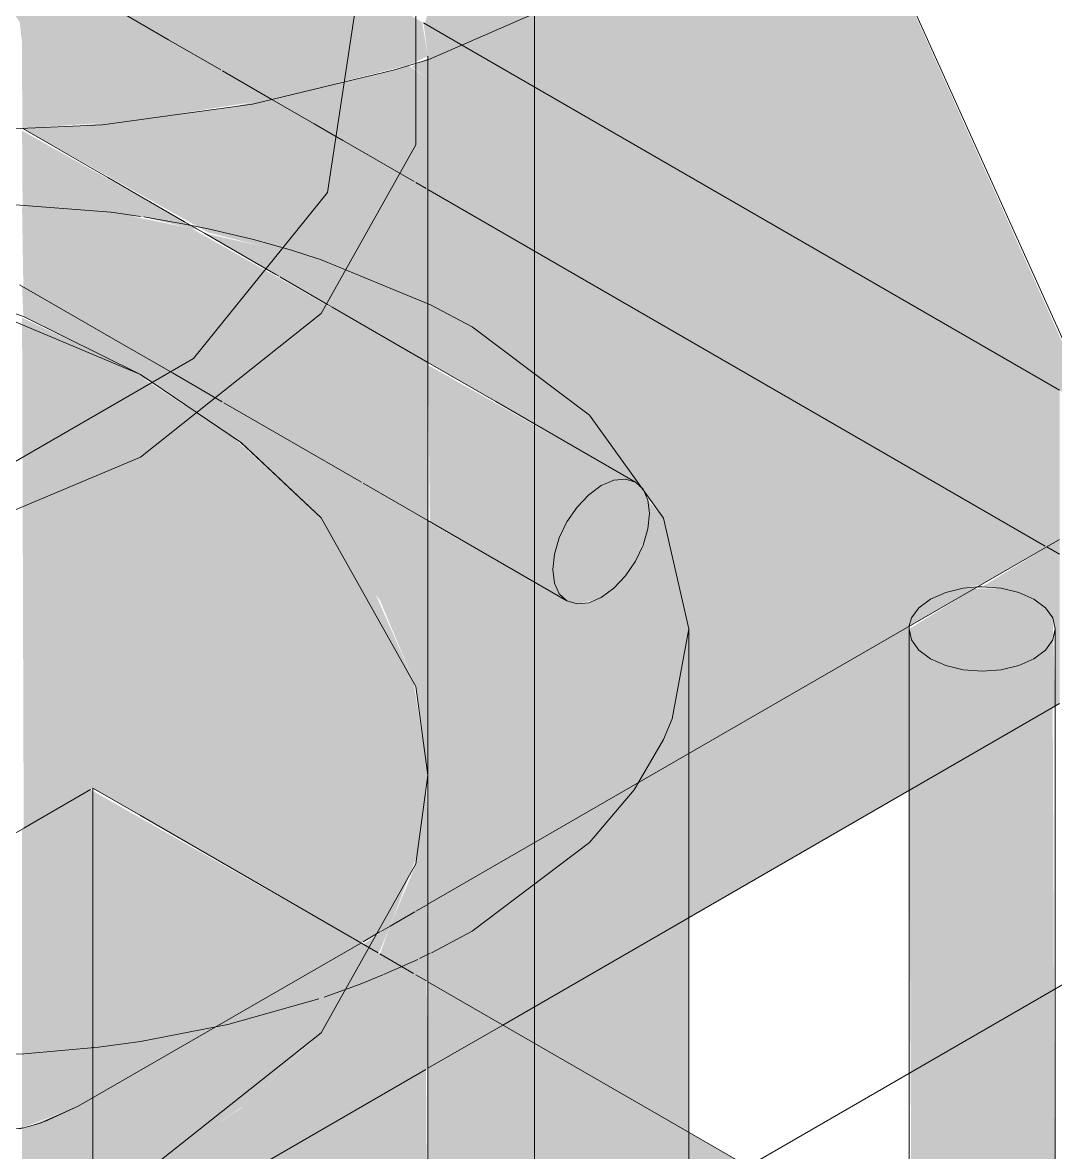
# Model space of a CAD drawing. Header units: millimetres. Extents: x -3207 to 1412, y 342 to 5433.
# Drawn here: x -1280 to -1166.9, y 2128.1 to 2251.8 of the extents above; entities that cross this region are included whole.
import ezdxf

# ---------------------------------------------------------------- set-up
doc = ezdxf.new("R2010")
doc.units = ezdxf.units.MM
doc.layers.add('A-_ANNOTSPNO_A', color=7, linetype='Continuous', lineweight=9)
doc.layers.add('M-_EQPT----_E', color=7, linetype='Continuous', lineweight=9)

# ---------------------------------------------------------------- blocks, each defined once
blk = doc.blocks.new('ВертикальныйМногоступенчатыйЦентробежныйНасос_CDM15-CDM20_CNP - CDM15-4FSWPC-698583-В10 Аксонометрия')
at = {"layer": 'M-_EQPT----_E', "lineweight": 20}
for color, points in [(254, [(-1161.88, 2207.32), (-1162.05, 2207.81), (-1191.9, 2274.19), (-1193.23, 2272.8), (-1202.01, 2264.78), (-1213.5, 2257.29), (-1218.48, 2254.83), (-1195.2, 2228.2), (-1166.39, 2211.56), (-1162.98, 2208.85), (-1162.05, 2207.56)]), (253, [(-1231.71, 2249.27), (-1224.82, 2251.71), (-1218.48, 2254.83), (-1230.73, 2268.85), (-1235.92, 2251.71), (-1235.56, 2251.5)]), (254, [(-1195.2, 2228.2), (-1218.48, 2254.83), (-1224.82, 2251.71), (-1231.71, 2249.27), (-1197.53, 2229.54)]), (145, [(-1237.62, 2247.18), (-1235.56, 2248.13), (-1236.18, 2251.71), (-1237.62, 2247.18)]), (145, [(-1235.56, 2197.29), (-1235.56, 2214.61), (-1261.45, 2229.27), (-1268.54, 2230.72), (-1280.01, 2231.59), (-1279.87, 2222.88), (-1236.31, 2197.73)]), (9, [(-1182.87, 2167.75), (-1166.87, 2176.99), (-1167.15, 2186.63), (-1167.94, 2187.74), (-1169.22, 2188.7), (-1170.87, 2189.43), (-1172.8, 2189.89), (-1175.7, 2189.85), (-1182.87, 2185.43), (-1182.87, 2179.82)]), (253, [(-1182.8, 2185.76), (-1175.43, 2190.01), (-1176.94, 2189.89), (-1178.87, 2189.43), (-1180.53, 2188.7), (-1181.8, 2187.74), (-1182.6, 2186.63)]), (253, [(-1235.56, 2155.3), (-1207.01, 2171.78), (-1207.01, 2176.66), (-1235.56, 2163.62), (-1235.56, 2159.7)]), (9, [(-1227.35, 2142.07), (-1207.01, 2153.81), (-1207.01, 2171.78), (-1235.56, 2155.3), (-1235.56, 2146.81), (-1230.07, 2143.64)]), (143, [(-1236.4, 2163.23), (-1235.56, 2163.62), (-1235.75, 2168)]), (153, [(-1242.91, 2151.05), (-1239.71, 2152.9), (-1236.76, 2160.61), (-1236.4, 2163.23), (-1251.81, 2156.19), (-1245.18, 2152.36)]), (143, [(-1239.71, 2152.9), (-1235.56, 2155.3), (-1235.6, 2163.6), (-1236.4, 2163.23), (-1236.88, 2159.7)]), (253, [(-1235.56, 2146.81), (-1235.66, 2155.24), (-1239.71, 2152.9), (-1240.82, 2149.85), (-1235.71, 2146.9)]), (254, [(-1207.01, 2130.33), (-1207.01, 2153.81), (-1227.35, 2142.07), (-1209.08, 2131.52)]), (8, [(-1241.01, 2149.96), (-1240.82, 2150.23), (-1239.71, 2152.9), (-1242.67, 2150.91), (-1241.48, 2150.23)])]:
    blk.add_hatch(color=color, dxfattribs=at).paths.add_polyline_path(points)
h = blk.add_hatch(color=145, dxfattribs=at)
h.paths.add_polyline_path([(-1279.91, 2240.22), (-1268.16, 2241.04), (-1252.52, 2243.44), (-1237.62, 2247.18), (-1236.14, 2251.83), (-1255.85, 2263.21), (-1273.87, 2260.97), (-1288.86, 2260.36), (-1306.02, 2261.25), (-1320.47, 2263.04), (-1339.83, 2251.7), (-1338.1, 2247.07), (-1334.26, 2246.01), (-1318.61, 2242.53), (-1302.79, 2240.53), (-1296.01, 2240.27), (-1295.72, 2251.97), (-1294.77, 2253.19), (-1293.66, 2254.02), (-1290.73, 2255.06), (-1289.64, 2255.25), (-1286.38, 2255.25), (-1284.57, 2254.89), (-1282.8, 2254.22), (-1281.83, 2253.62), (-1281.05, 2253.01), (-1280.27, 2251.88), (-1280.01, 2249.56), (-1279.99, 2240.27)])
h.paths.add_polyline_path([(-1260.57, 2229.06), (-1280.01, 2239.98), (-1279.95, 2231.59), (-1266.7, 2230.52), (-1260.87, 2229.13)])
h = blk.add_hatch(color=143, dxfattribs=at)
h.paths.add_polyline_path([(-1235.56, 2245.68), (-1235.59, 2247.9), (-1237.36, 2246.99), (-1235.59, 2245.7)])
h.paths.add_polyline_path([(-1235.56, 2247.91), (-1231.71, 2249.27), (-1236.05, 2251.71), (-1235.56, 2248.13)])
h = blk.add_hatch(color=9, dxfattribs=at)
h.paths.add_polyline_path([(-1166.39, 2195.23), (-1195.2, 2228.2), (-1231.71, 2249.27), (-1235.56, 2247.91), (-1235.56, 2245.68), (-1169.67, 2197.62)])
h.paths.add_polyline_path([(-1207.01, 2171.78), (-1182.8, 2185.76), (-1182.6, 2186.63), (-1181.8, 2187.74), (-1180.53, 2188.7), (-1178.87, 2189.43), (-1174.87, 2190.33), (-1166.39, 2195.23), (-1207.01, 2176.66), (-1207.01, 2173.33)])
h = blk.add_hatch(color=143, dxfattribs=at)
h.paths.add_polyline_path([(-1235.56, 2220.64), (-1235.59, 2245.7), (-1237.75, 2247.14), (-1239.21, 2246.62), (-1257.01, 2242.58), (-1273.87, 2240.5), (-1279.85, 2240.18), (-1259.64, 2228.83), (-1246.5, 2225.49), (-1235.97, 2220.82)])
h.paths.add_polyline_path([(-1383.32, 2226.75), (-1381.53, 2227.38), (-1381.53, 2227.79), (-1382.46, 2227.25)])
h.paths.add_polyline_path([(-1371.16, 2229.15), (-1356.84, 2230.85), (-1342.82, 2231.46), (-1324.55, 2230.48), (-1314.89, 2229.19), (-1307.48, 2230.72), (-1296.01, 2231.8), (-1296.01, 2240.22), (-1307.48, 2240.99), (-1323.33, 2243.39), (-1338.27, 2246.79), (-1337.64, 2244.47), (-1370.15, 2229.61)])
h = blk.add_hatch(color=9, dxfattribs=at)
h.paths.add_polyline_path([(-1166.39, 2195.23), (-1166.39, 2211.56), (-1195.2, 2228.2), (-1168.48, 2197.62)])
h.paths.add_polyline_path([(-1207.01, 2176.66), (-1166.39, 2195.23), (-1235.56, 2245.68), (-1235.56, 2220.64), (-1230.73, 2218.5), (-1217.54, 2208.37), (-1209.77, 2197.54), (-1207.01, 2185.43), (-1207.01, 2179.12)])
h = blk.add_hatch(color=8, dxfattribs=at)
h.paths.add_polyline_path([(-1235.56, 2169.41), (-1235.56, 2197.29), (-1280.01, 2222.96), (-1279.87, 2219.62), (-1265.39, 2212.18), (-1256, 2205.81), (-1247.27, 2197.59), (-1240.79, 2188.51), (-1236.88, 2179.12), (-1236.62, 2177.2)])
h.paths.add_polyline_path([(-1235.56, 2214.61), (-1235.56, 2220.64), (-1247.57, 2225.95), (-1260.02, 2228.74), (-1236.06, 2214.9)])
h.paths.add_polyline_path([(-1219.24, 2188.17), (-1217.17, 2188.63), (-1216.59, 2188.88), (-1215.22, 2189.88), (-1213.87, 2191.33), (-1212.84, 2192.84), (-1211.71, 2195.56), (-1211.47, 2196.38), (-1211.29, 2198.07), (-1211.47, 2199.55), (-1212.16, 2200.86), (-1213.94, 2202.13), (-1235.56, 2214.32), (-1235.34, 2197.17), (-1220.34, 2188.51)])
h.paths.add_polyline_path([(-1296.01, 2225.13), (-1296.01, 2231.59), (-1310.76, 2230.18), (-1314.89, 2229.14), (-1307.48, 2227.87), (-1297.74, 2225.54)])
h = blk.add_hatch(color=153, dxfattribs=at)
h.paths.add_polyline_path([(-1315.59, 2142.98), (-1296.01, 2154.28), (-1296.01, 2225.13), (-1311.41, 2228.65), (-1315.67, 2229), (-1329.52, 2225.49), (-1345.29, 2218.5), (-1358.44, 2208.42), (-1366.25, 2197.54), (-1369.01, 2184.39), (-1368.96, 2181.9), (-1318.27, 2144.93)])
h.paths.add_polyline_path([(-1251.81, 2156.19), (-1236.4, 2163.23), (-1235.56, 2169.41), (-1237.17, 2179.82), (-1241.32, 2189.29), (-1247.27, 2197.59), (-1257.01, 2206.51), (-1268.54, 2214.03), (-1280.01, 2219.51), (-1279.83, 2163.63), (-1272.26, 2168), (-1253.63, 2157.24)])
h = blk.add_hatch(color=253, dxfattribs=at)
h.paths.add_polyline_path([(-1235.56, 2163.62), (-1207.01, 2176.66), (-1207.01, 2185.43), (-1209.77, 2197.54), (-1211.47, 2199.55), (-1211.29, 2198.07), (-1211.81, 2195.23), (-1212, 2194.59), (-1213.87, 2191.33), (-1213.94, 2191.23), (-1215.22, 2189.88), (-1217.17, 2188.63), (-1217.96, 2188.3), (-1219.24, 2188.17), (-1221.18, 2189), (-1235.56, 2197.15), (-1235.56, 2168)])
h.paths.add_polyline_path([(-1212.16, 2200.86), (-1217.96, 2208.89), (-1230.73, 2218.5), (-1235.56, 2220.64), (-1235.56, 2214.61), (-1212.44, 2201.13)])
h = blk.add_hatch(color=254, dxfattribs=at)
h.paths.add_polyline_path([(-1207.01, 2153.81), (-1182.87, 2167.75), (-1182.87, 2185.71), (-1207.01, 2171.78), (-1207.01, 2159.7)])
h.paths.add_polyline_path([(-1166.87, 2176.99), (-1166.39, 2177.27), (-1166.39, 2195.23), (-1174.87, 2190.05), (-1172.8, 2189.89), (-1170.87, 2189.43), (-1169.22, 2188.7), (-1167.94, 2187.74), (-1167.15, 2186.63), (-1166.87, 2185.43), (-1166.87, 2177.27)])
h = blk.add_hatch(color=254, dxfattribs=at)
h.paths.add_polyline_path([(-1166.87, 1933.14), (-1167.15, 1947.05), (-1168.33, 1946.68), (-1180.53, 1947.89), (-1180.53, 1941.03), (-1166.88, 1933.15)])
h.paths.add_polyline_path([(-1166.87, 2113.06), (-1167.15, 2176.83), (-1180.53, 2169.1), (-1180.53, 2117.34), (-1175.83, 2116.87), (-1167.07, 2113.15)])
h = blk.add_hatch(color=254, dxfattribs=at)
h.paths.add_polyline_path([(-1180.53, 1941.03), (-1180.66, 1947.91), (-1182.87, 1948.08), (-1182.6, 1942.22), (-1180.63, 1941.08)])
h.paths.add_polyline_path([(-1180.53, 2117.34), (-1180.53, 2169.1), (-1182.87, 2167.75), (-1182.6, 2117.54), (-1181.48, 2117.43)])
at = {"layer": 'M-_EQPT----_E', "color": 9, "lineweight": 20}
for p, q in [((-1191.84, 2274.28), (-1161.18, 2206.31)), ((-1212.84, 2201.5), (-1228.14, 2210.33)), ((-1234.71, 2196.8), (-1220.34, 2188.51)), ((-1235.56, 2155.3), (-1166.39, 2195.23)), ((-1166.39, 2195.23), (-1235.56, 2155.3)), ((-1166.39, 2177.27), (-1227.35, 2142.07)), ((-1166.87, 1924.7), (-1166.87, 2176.99)), ((-1182.87, 2167.75), (-1182.87, 1924.7)), ((-1207.01, 2130.33), (-1207.01, 2153.81))]:
    blk.add_line(p, q, dxfattribs=at)
at = {"layer": 'M-_EQPT----_E', "color": 155, "lineweight": 20}
for p, q in [((-1271.13, 2254.07), (-1263.96, 2249.93)), ((-1263.96, 2249.93), (-1258.23, 2246.62)), ((-1258.07, 2246.53), (-1252.65, 2243.4)), ((-1270.29, 2231.06), (-1284.37, 2232.15)), ((-1267.05, 2230.6), (-1270.24, 2231.06)), ((-1262, 2229.72), (-1266.69, 2230.55)), ((-1260.37, 2229.39), (-1262, 2229.72)), ((-1273.87, 2133.18), (-1242.91, 2151.05)), ((-1242.91, 2151.05), (-1273.87, 2133.18)), ((-1246.94, 2145.12), (-1242.98, 2146.56)), ((-1257.49, 2142.12), (-1247.51, 2144.93)), ((-1267.04, 2140.26), (-1257.49, 2142.12)), ((-1271.63, 2139.64), (-1267.05, 2140.26)), ((-1279.74, 2138.92), (-1271.63, 2139.64)), ((-1278.01, 2131.34), (-1273.87, 2133.18)), ((-1273.87, 2133.18), (-1277.52, 2131.51)), ((-1279.81, 2130.81), (-1278.04, 2131.33)), ((-1277.81, 2131.41), (-1279.55, 2130.88)), ((-1280.28, 2130.69), (-1279.81, 2130.81))]:
    blk.add_line(p, q, dxfattribs=at)
at = {"layer": 'M-_EQPT----_E', "color": 8, "lineweight": 20}
for p, q in [((-1231.71, 2249.27), (-1236.06, 2251.78)), ((-1236.06, 2251.78), (-1231.71, 2249.27)), ((-1235.46, 2247.78), (-1239.21, 2246.62)), ((-1239.21, 2246.62), (-1254.79, 2242.89)), ((-1254.79, 2242.89), (-1271.19, 2240.62)), ((-1271.19, 2240.62), (-1288.01, 2239.85)), ((-1270.63, 2234.86), (-1279.91, 2240.22)), ((-1262.22, 2230.01), (-1270.62, 2234.86)), ((-1254.8, 2225.72), (-1260.02, 2228.74)), ((-1251.88, 2224.04), (-1252.21, 2224.23)), ((-1246.55, 2220.96), (-1251.78, 2223.98)), ((-1278.05, 2221.83), (-1269.27, 2216.76)), ((-1235.56, 2214.61), (-1246.05, 2220.67)), ((-1263.54, 2213.45), (-1258.08, 2210.3)), ((-1250.7, 2206.04), (-1242.84, 2201.5)), ((-1242.67, 2201.4), (-1235.56, 2197.29)), ((-1242.67, 2151.19), (-1240.82, 2152.26)), ((-1240.82, 2152.26), (-1242.67, 2151.19)), ((-1240.73, 2152.31), (-1239.71, 2152.9)), ((-1239.71, 2152.9), (-1240.73, 2152.31)), ((-1227.35, 2142.07), (-1235.56, 2137.33)), ((-1207.01, 2038.76), (-1207.01, 2130.33))]:
    blk.add_line(p, q, dxfattribs=at)
at = {"layer": 'M-_EQPT----_E', "color": 253, "lineweight": 20}
for p, q in [((-1166.39, 2211.56), (-1231.71, 2249.27)), ((-1231.71, 2249.27), (-1166.39, 2211.56)), ((-1228.14, 2210.33), (-1235.56, 2214.61)), ((-1235.56, 2197.29), (-1234.71, 2196.8)), ((-1167.8, 2194.41), (-1166.39, 2193.6)), ((-1174.87, 2190.05), (-1175.44, 2190.04)), ((-1172.8, 2189.89), (-1174.87, 2190.05)), ((-1170.87, 2189.43), (-1172.8, 2189.89)), ((-1169.22, 2188.7), (-1170.87, 2189.43)), ((-1167.94, 2187.74), (-1169.22, 2188.7)), ((-1167.15, 2186.63), (-1167.94, 2187.74)), ((-1182.85, 2185.76), (-1182.87, 2185.43)), ((-1166.87, 2185.43), (-1167.15, 2186.63)), ((-1207.01, 2177.21), (-1207.01, 2185.43)), ((-1182.87, 2185.43), (-1182.87, 2167.75)), ((-1182.87, 2185.43), (-1182.6, 2184.24)), ((-1167.15, 2184.24), (-1166.87, 2185.43)), ((-1166.87, 2176.99), (-1166.87, 2185.43)), ((-1182.6, 2184.24), (-1181.8, 2183.12)), ((-1181.8, 2183.12), (-1180.53, 2182.17)), ((-1169.22, 2182.17), (-1167.94, 2183.12)), ((-1167.94, 2183.12), (-1167.15, 2184.24)), ((-1180.53, 2182.17), (-1178.87, 2181.43)), ((-1170.87, 2181.43), (-1169.22, 2182.17)), ((-1178.87, 2181.43), (-1176.94, 2180.97)), ((-1176.94, 2180.97), (-1174.87, 2180.81)), ((-1174.87, 2180.81), (-1172.8, 2180.97)), ((-1172.8, 2180.97), (-1170.87, 2181.43)), ((-1207.01, 2171.78), (-1207.01, 2176.66)), ((-1207.01, 2153.81), (-1207.01, 2171.78)), ((-1217.86, 2162.05), (-1212.99, 2167.81)), ((-1230.73, 2152.36), (-1217.86, 2162.05)), ((-1236.88, 2154.53), (-1235.66, 2155.24)), ((-1235.66, 2155.24), (-1236.88, 2154.53)), ((-1239.71, 2152.9), (-1236.99, 2154.47)), ((-1236.99, 2154.47), (-1239.71, 2152.9)), ((-1235.19, 2149.98), (-1230.73, 2152.36))]:
    blk.add_line(p, q, dxfattribs=at)
at = {"layer": 'M-_EQPT----_E', "color": 145, "lineweight": 20}
for p, q in [((-1252.65, 2243.4), (-1248.01, 2240.72)), ((-1244.74, 2238.83), (-1237.06, 2234.4)), ((-1236.88, 2234.3), (-1235.77, 2233.66)), ((-1254.66, 2228.05), (-1259.78, 2229.26)), ((-1247.57, 2225.95), (-1250.49, 2226.88)), ((-1235.28, 2220.92), (-1247.51, 2225.93))]:
    blk.add_line(p, q, dxfattribs=at)
at = {"layer": 'M-_EQPT----_E', "color": 153, "lineweight": 20}
for p, q in [((-1248.01, 2240.72), (-1244.82, 2238.88)), ((-1260.02, 2228.74), (-1262.22, 2230.01)), ((-1259.78, 2229.26), (-1260.37, 2229.39)), ((-1250.49, 2226.88), (-1254.66, 2228.05)), ((-1252.21, 2224.23), (-1254.8, 2225.72)), ((-1280.28, 2223.11), (-1278.05, 2221.83)), ((-1246.05, 2220.67), (-1246.55, 2220.96)), ((-1269.27, 2216.76), (-1263.54, 2213.45)), ((-1257.92, 2210.2), (-1250.7, 2206.04)), ((-1240.43, 2147.59), (-1238.49, 2148.43)), ((-1242.98, 2146.56), (-1240.52, 2147.56)), ((-1235.78, 2137.2), (-1273.87, 2115.21))]:
    blk.add_line(p, q, dxfattribs=at)
at = {"layer": 'M-_EQPT----_E', "color": 143, "lineweight": 20}
for p, q in [((-1235.56, 2233.53), (-1167.97, 2194.51)), ((-1230.73, 2218.5), (-1235.28, 2220.92)), ((-1217.86, 2208.82), (-1230.73, 2218.5)), ((-1209.77, 2197.54), (-1217.86, 2208.82)), ((-1207.01, 2176.66), (-1207.01, 2177.21)), ((-1236.48, 2149.36), (-1235.32, 2149.92)), ((-1238.49, 2148.43), (-1236.68, 2149.26))]:
    blk.add_line(p, q, dxfattribs=at)
at = {"layer": 'M-_EQPT----_E', "color": 9, "lineweight": 20}
for points in [[(-1180.51, 2301.92, 0), (-1181.83, 2292.21, 0), (-1192.23, 2273.74, 0), (-1212, 2258.03, 0), (-1235.46, 2247.78, 0)], [(-1211.29, 2198.07, 0), (-1211.47, 2199.55, 0), (-1212, 2200.72, 0), (-1212.84, 2201.5, 0), (-1213.94, 2201.84, 0), (-1215.22, 2201.71, 0), (-1216.59, 2201.13, 0), (-1217.96, 2200.13, 0), (-1219.24, 2198.78, 0), (-1220.34, 2197.17, 0), (-1221.18, 2195.41, 0), (-1221.71, 2193.63, 0), (-1221.9, 2191.94, 0)], [(-1221.9, 2191.94, 0), (-1221.71, 2190.46, 0), (-1221.18, 2189.29, 0), (-1220.34, 2188.51, 0), (-1219.24, 2188.17, 0), (-1217.96, 2188.3, 0), (-1216.59, 2188.88, 0), (-1215.22, 2189.88, 0), (-1213.94, 2191.23, 0), (-1212.84, 2192.84, 0), (-1212, 2194.59, 0), (-1211.47, 2196.38, 0), (-1211.29, 2198.07, 0)]]:
    blk.add_polyline3d(points, dxfattribs=at)
at = {"layer": 'M-_EQPT----_E', "color": 143, "lineweight": 20}
blk.add_polyline3d([(-1208.83, 2175.59, 0), (-1207.01, 2185.43, 0), (-1209.77, 2197.54, 0)], dxfattribs=at)
at = {"layer": 'M-_EQPT----_E', "color": 253, "lineweight": 20}
for points in [[(-1175.44, 2190.04, 0), (-1176.94, 2189.89, 0), (-1178.87, 2189.43, 0), (-1180.53, 2188.7, 0), (-1181.8, 2187.74, 0), (-1182.6, 2186.63, 0), (-1182.85, 2185.76, 0)], [(-1212.99, 2167.81, 0), (-1209.77, 2173.33, 0), (-1208.83, 2175.59, 0)]]:
    blk.add_polyline3d(points, dxfattribs=at)
at = {"layer": 'M-_EQPT----_E', "color": 155, "lineweight": 20}
for points in [[(-1289.84, 2138.68, 0), (-1288.01, 2138.67, 0), (-1279.8, 2138.91, 0)], [(-1279.82, 2130.81, 0), (-1288.01, 2129.79, 0), (-1294.14, 2130.35, 0)]]:
    blk.add_polyline3d(points, dxfattribs=at)
blk = doc.blocks.new('ВертикальныйМногоступенчатыйЦентробежныйНасос_CDM15-CDM20_CNP - CDM15-4FSWPC-V1-В10 Аксонометрия')
at = {"layer": 'M-_EQPT----_E', "lineweight": 20}
h = blk.add_hatch(color=145, dxfattribs=at)
h.paths.add_polyline_path([(-1296.01, 2130.81), (-1296.01, 2154.28), (-1317.36, 2141.96), (-1301.51, 2132.93), (-1296.39, 2130.96)])
h.paths.add_polyline_path([(-1280.01, 2130.81), (-1273.87, 2133.18), (-1242.91, 2151.05), (-1272.53, 2167.84), (-1280.01, 2163.52), (-1280.01, 2130.86)])
h = blk.add_hatch(color=145, dxfattribs=at)
h.paths.add_polyline_path([(-1297.66, 2113.29), (-1296.01, 2113.69), (-1296.01, 2130.81), (-1302.15, 2133.18), (-1317.36, 2141.96), (-1332.92, 2132.98), (-1299.66, 2114.11), (-1298.01, 2113.38)])
h.paths.add_polyline_path([(-1280.01, 2119.15), (-1278.01, 2120.11), (-1265.51, 2126.56), (-1255.82, 2133.18), (-1247.16, 2141.39), (-1241.01, 2149.96), (-1242.91, 2151.05), (-1274.51, 2132.93), (-1280.01, 2130.67), (-1280.01, 2119.2)])
h = blk.add_hatch(color=8, dxfattribs=at)
h.paths.add_polyline_path([(-1280.01, 2112.9), (-1278.01, 2113.38), (-1273.87, 2115.21), (-1235.56, 2137.33), (-1235.71, 2146.9), (-1241.01, 2149.96), (-1248.31, 2140.26), (-1256.09, 2132.93), (-1268.16, 2124.97), (-1280.01, 2118.92), (-1280.01, 2114.11)])
h.paths.add_polyline_path([(-1296.01, 2112.9), (-1296.01, 2113.69), (-1297.66, 2113.29)])
for color, points in [(253, [(-1235.56, 2137.33), (-1227.35, 2142.07), (-1235.56, 2146.81), (-1235.56, 2140.26)]), (253, [(-1235.56, 2106.11), (-1207.01, 2122.59), (-1207.01, 2130.33), (-1227.35, 2142.07), (-1235.56, 2137.33), (-1235.56, 2126.46)]), (9, [(-1207.01, 2122.59), (-1200.31, 2126.46), (-1207.01, 2130.33), (-1207.01, 2126.46)])]:
    blk.add_hatch(color=color, dxfattribs=at).paths.add_polyline_path(points)
h = blk.add_hatch(color=143, dxfattribs=at)
h.paths.add_polyline_path([(-1307.08, 2064.81), (-1296.01, 2071.21), (-1296.01, 2112.9), (-1298.01, 2113.21), (-1309.84, 2110.38), (-1328.51, 2108), (-1345.29, 2107.45), (-1362.07, 2108.11), (-1338.06, 2094.24), (-1336.93, 2093.2), (-1336.23, 2091.64), (-1335.99, 2089.66), (-1336.23, 2087.41), (-1336.93, 2085.04), (-1338.06, 2082.7), (-1308.97, 2065.9)])
h.paths.add_polyline_path([(-1280.01, 2080.44), (-1235.56, 2106.11), (-1235.78, 2137.2), (-1276.36, 2114.11), (-1278.01, 2113.38), (-1280.01, 2112.9), (-1280.01, 2101.84)])
at = {"layer": 'M-_EQPT----_E', "color": 9, "lineweight": 20}
for p, q in [((-1235.56, 2169.41), (-1235.56, 2248.13)), ((-1235.56, 1989.56), (-1235.56, 2169.41)), ((-1200.31, 2126.46), (-1235.56, 2146.81))]:
    blk.add_line(p, q, dxfattribs=at)
at = {"layer": 'M-_EQPT----_E', "color": 8, "lineweight": 20}
for p, q in [((-1279.87, 2219.62), (-1294.25, 2224.71)), ((-1267.04, 2213.3), (-1279.87, 2219.62)), ((-1255.99, 2205.79), (-1267.04, 2213.3)), ((-1256.09, 2205.89), (-1267.04, 2213.3)), ((-1247.27, 2197.59), (-1256.09, 2205.89)), ((-1236.88, 2179.12), (-1247.27, 2197.59)), ((-1235.56, 2169.41), (-1236.88, 2179.12)), ((-1241.01, 2149.96), (-1267.04, 2164.99)), ((-1279.87, 2163.6), (-1294.25, 2155.3))]:
    blk.add_line(p, q, dxfattribs=at)
at = {"layer": 'M-_EQPT----_E', "color": 153, "lineweight": 20}
for p, q in [((-1272.53, 2167.84), (-1279.83, 2163.63)), ((-1267.04, 2164.99), (-1272.26, 2168))]:
    blk.add_line(p, q, dxfattribs=at)
at = {"layer": 'M-_EQPT----_E', "color": 145, "lineweight": 20}
blk.add_line((-1272.26, 2162.93), (-1272.26, 2168), dxfattribs=at)
at = {"layer": 'M-_EQPT----_E', "color": 155, "lineweight": 20}
blk.add_line((-1272.26, 2122.95), (-1272.26, 2162.93), dxfattribs=at)
at = {"layer": 'M-_EQPT----_E', "color": 253, "lineweight": 20}
for p, q in [((-1237.13, 2147.72), (-1240.82, 2149.85)), ((-1235.71, 2146.9), (-1236.88, 2147.57))]:
    blk.add_line(p, q, dxfattribs=at)
at = {"layer": 'M-_EQPT----_E', "color": 9, "lineweight": 20}
for points in [[(-1419.07, 2204.24, 0), (-1391.86, 2192.83, 0), (-1359.87, 2186.83, 0), (-1326.24, 2186.83, 0), (-1294.25, 2192.83, 0), (-1267.04, 2204.24, 0), (-1247.27, 2219.95, 0), (-1236.88, 2238.42, 0), (-1236.88, 2257.84, 0), (-1247.27, 2276.31, 0), (-1267.04, 2292.02, 0)], [(-1272.42, 2288.91, 0), (-1252.52, 2272.5, 0), (-1243.54, 2253.16, 0), (-1246.56, 2233.2, 0), (-1261.22, 2215.05, 0), (-1285.76, 2200.88, 0), (-1317.2, 2192.42, 0), (-1351.76, 2190.67, 0), (-1385.28, 2195.85, 0), (-1413.7, 2207.34, 0)], [(-1419.07, 2125.52, 0), (-1391.86, 2114.11, 0), (-1359.87, 2108.11, 0), (-1326.24, 2108.11, 0), (-1294.25, 2114.11, 0), (-1267.04, 2125.52, 0), (-1247.27, 2141.23, 0), (-1236.88, 2159.7, 0), (-1235.58, 2169.41, 0)], [(-1419.07, 2125.52, 0), (-1391.86, 2114.11, 0), (-1359.87, 2108.11, 0), (-1326.24, 2108.11, 0), (-1294.25, 2114.11, 0), (-1267.04, 2125.52, 0), (-1247.27, 2141.23, 0), (-1236.88, 2159.7, 0), (-1235.56, 2169.41, 0)]]:
    blk.add_polyline3d(points, dxfattribs=at)
at = {"layer": 'M-_EQPT----_E', "color": 8, "lineweight": 20}
for points in [[(-1267.04, 2213.3, 0), (-1294.25, 2224.71, 0), (-1326.24, 2230.71, 0)], [(-1235.58, 2169.41, 0), (-1236.88, 2179.12, 0), (-1247.27, 2197.59, 0), (-1255.99, 2205.79, 0)]]:
    blk.add_polyline3d(points, dxfattribs=at)

msp = doc.modelspace()

# ---------------------------------------------------------------- linework, layer by layer
at = {"layer": 'A-_ANNOTSPNO_A'}
for p, q in [((-1223.91, 3284.67), (-1223.91, 341.7)), ((-2757.99, 1227.4), (-570.88, 2490.12))]:
    msp.add_line(p, q, dxfattribs=at)

# ---------------------------------------------------------------- block references
at = {"layer": 'M-_EQPT----_E', "color": 8, "lineweight": 20}
for name in ['ВертикальныйМногоступенчатыйЦентробежныйНасос_CDM15-CDM20_CNP - CDM15-4FSWPC-698583-В10 Аксонометрия', 'ВертикальныйМногоступенчатыйЦентробежныйНасос_CDM15-CDM20_CNP - CDM15-4FSWPC-V1-В10 Аксонометрия']:
    msp.add_blockref(name, (0, 0), dxfattribs=at)

doc.saveas('drawing.dxf')
